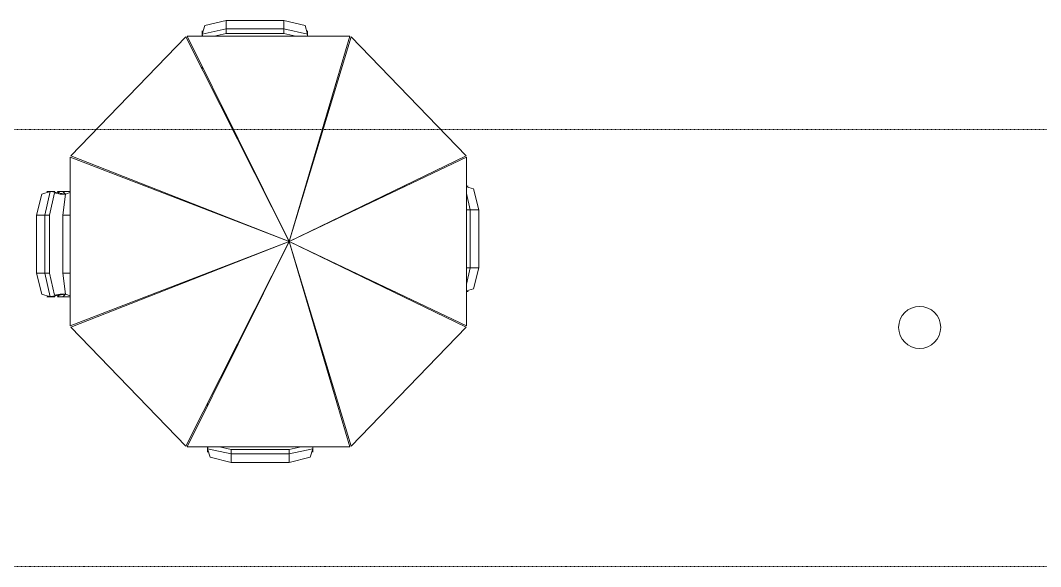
# Model space of a CAD drawing. Header units: inches. Extents: x -4010 to -1814, y 9846 to 12241.
# Drawn here: x -3184.1 to -2990.5, y 11070.4 to 11174.1 of the extents above; entities that cross this region are included whole.
import ezdxf

# ---------------------------------------------------------------- set-up
doc = ezdxf.new("R2010")
doc.units = ezdxf.units.IN
doc.header["$MEASUREMENT"] = 0
doc.linetypes.add('Aligning Line 1_8_', pattern=[0.25, 0.125, -0.125])
for name, color, linetype, lineweight in [('0-1', 7, 'Continuous', 5), ('0-2', 7, 'Continuous', 9), ('E-LITE-EQPM-1', 7, 'Continuous', 9), ('G-ANNO-SYMB-1', 147, 'Aligning Line 1_8_', 9), ('I-FURN', 30, 'Continuous', 9)]:
    doc.layers.add(name, color=color, linetype=linetype, lineweight=lineweight)

# ---------------------------------------------------------------- blocks, each defined once
blk = doc.blocks.new('Outdoor Table01 - 02ZUTB01_dwg-2525485-UNIT PLANS - 1ST FLOOR')
at = {"layer": 'I-FURN'}
for p, q in [((-11, 40.99), (-11.5, 39.37)), ((-7, 41.99), (-11, 40.99)), ((-7, 41.99), (4, 41.99)), ((-7, 41.99), (-7, 40.37)), ((4, 41.99), (8, 40.99)), ((4, 41.99), (4, 40.37)), ((8.5, 39.37), (8, 40.99)), ((-37.47, 16.26), (-15.64, 38.89)), ((4, 0), (-15.64, 38.89)), ((-15.38, 39), (4, 0)), ((-15.38, 39), (15.49, 39)), ((-7, 40.37), (-11.5, 39.37)), ((-11.42, 39.62), (-11.5, 40)), ((-11.5, 39.5), (-11.5, 40)), ((-11.49, 39.42), (-11.5, 39.5)), ((-11.5, 39.37), (-11.5, 39)), ((-11.42, 39), (-11.46, 39.24)), ((-7, 39.5), (-9.25, 39)), ((-7, 40.37), (4, 40.37)), ((-7, 40.37), (-7, 39.5)), ((4, 39.5), (-7, 39.5)), ((4, 40.37), (8.5, 39.37)), ((4, 40.37), (4, 39.5)), ((6.25, 39), (4, 39.5)), ((4, 0), (15.49, 39)), ((4, 0), (15.74, 38.89)), ((8.5, 40), (8.42, 39.62)), ((8.46, 39.24), (8.42, 39)), ((8.5, 39.5), (8.49, 39.42)), ((8.5, 39.5), (8.5, 40)), ((8.5, 39.37), (8.5, 39)), ((15.74, 38.89), (37.57, 16.26)), ((-11.5, 30.7), (-11.5, 31.19)), ((-7.56, 23.27), (-7.74, 23.24)), ((10.22, 20.61), (10.1, 20.71)), ((4, 0), (-37.57, 16)), ((-37.57, -16), (-37.57, 16)), ((4, 0), (-37.47, 16.26)), ((4, 0), (37.57, 16.26)), ((4, 0), (37.68, 16)), ((37.68, 16), (37.68, -16)), ((-43.99, 6), (-42.99, 10)), ((-41.37, 10.5), (-42.99, 10)), ((-42.37, 6), (-41.37, 10.5)), ((-41.5, 10.5), (-42, 10.5)), ((-42, 10.5), (-41.62, 10.42)), ((-41.42, 10.49), (-41.5, 10.5)), ((-40.56, 10.23), (-41.5, 6)), ((-41.37, 10.5), (-40.5, 10.5)), ((-38.5, 10), (-41.24, 10.46)), ((-40.56, 10.21), (-39.5, 10)), ((-40.5, 10.5), (-40.54, 10.34)), ((-39.7, 10.2), (-40, 10.5)), ((-40, 10.5), (-39, 10.5)), ((-38.5, 10), (-39.5, 10)), ((-38.5, 10), (-39, 10.5)), ((-39, 10.5), (-37.57, 10.5)), ((-39, 10.5), (-37.57, 10.5)), ((-38.5, 10), (-39, 6)), ((-37.57, 10.31), (-38.5, 10)), ((-23.32, 10.71), (-23.39, 10.54)), ((20.51, 7.84), (20.45, 7.97)), ((23.61, 9.5), (24, 9.5)), ((37.68, 9.44), (38, 9.5)), ((37.68, 9.5), (38, 9.5)), ((38.99, 9), (37.68, 9.4)), ((38.37, 5), (37.68, 8.11)), ((38.99, 9), (39.99, 5)), ((-43.99, -5), (-43.99, 6)), ((-43.99, 6), (-42.37, 6)), ((-42.37, -5), (-42.37, 6)), ((-42.37, 6), (-41.5, 6)), ((-41.5, 6), (-41.5, -5)), ((-39, 6), (-39, -5)), ((-37.57, 6), (-39, 6)), ((38.37, 5), (37.68, 5)), ((39.99, 5), (38.37, 5)), ((38.37, 5), (38.37, -6)), ((39.99, 5), (39.99, -6)), ((4, 0), (-37.57, -16)), ((4, 0), (-37.47, -16.26)), ((4, 0), (-15.64, -38.89)), ((4, 0), (-15.38, -39)), ((4, 0), (15.49, -39)), ((4, 0), (37.68, -16)), ((4, 0), (37.57, -16.26)), ((4, 0), (15.74, -38.89)), ((-43.99, -5), (-42.99, -9)), ((-43.99, -5), (-42.37, -5)), ((-42.37, -5), (-41.37, -9.5)), ((-42.37, -5), (-41.5, -5)), ((-41.5, -5), (-40.56, -9.23)), ((-39, -5), (-38.5, -9)), ((-39, -5), (-37.57, -5)), ((38.37, -6), (37.68, -9.11)), ((38.37, -6), (37.68, -6)), ((39.99, -6), (38.37, -6)), ((39.99, -6), (38.99, -10)), ((-42.99, -9), (-41.37, -9.5)), ((-41.62, -9.42), (-42, -9.5)), ((-41.5, -9.5), (-42, -9.5)), ((-41.42, -9.49), (-41.5, -9.5)), ((-41.37, -9.5), (-40.5, -9.5)), ((-38.5, -9), (-41.24, -9.46)), ((-39.5, -9), (-40.56, -9.21)), ((-40.54, -9.34), (-40.5, -9.5)), ((-40, -9.5), (-39.7, -9.2)), ((-39, -9.5), (-40, -9.5)), ((-39.5, -9), (-38.5, -9)), ((-39, -9.5), (-38.5, -9)), ((-37.57, -9.5), (-39, -9.5)), ((-37.57, -9.5), (-39, -9.5)), ((-37.57, -9.31), (-38.5, -9)), ((20.45, -7.97), (20.51, -7.84)), ((-23.39, -10.54), (-23.32, -10.71)), ((25.68, -10.5), (26.1, -10.5)), ((38.99, -10), (37.68, -10.4)), ((38, -10.5), (37.68, -10.44)), ((37.68, -10.5), (38, -10.5)), ((-15.64, -38.89), (-37.47, -16.26)), ((37.57, -16.26), (15.74, -38.89)), ((10.1, -20.71), (10.22, -20.61)), ((-8, -23.77), (-8, -24.14)), ((-7.74, -23.24), (-7.56, -23.27)), ((-12.5, -32.68), (-12.5, -33.2)), ((15.49, -39), (-15.38, -39)), ((-12.5, -39.37), (-12.5, -39)), ((-12, -40.99), (-12.5, -39.37)), ((-8, -40.37), (-12.5, -39.37)), ((-12.49, -39.42), (-12.5, -39.5)), ((-12.5, -39.5), (-12.5, -40)), ((-12.5, -40), (-12.42, -39.62)), ((-12.42, -39), (-12.46, -39.24)), ((-10.25, -39), (-8, -39.5)), ((-8, -39.5), (3, -39.5)), ((-8, -40.37), (-8, -39.5)), ((3, -40.37), (-8, -40.37)), ((-8, -41.99), (-8, -40.37)), ((3, -39.5), (5.25, -39)), ((3, -40.37), (7.5, -39.37)), ((3, -40.37), (3, -39.5)), ((3, -41.99), (3, -40.37)), ((7, -40.99), (7.5, -39.37)), ((7.42, -39), (7.46, -39.24)), ((7.42, -39.62), (7.5, -40)), ((7.49, -39.42), (7.5, -39.5)), ((7.5, -39.37), (7.5, -39)), ((7.5, -39.5), (7.5, -40)), ((-8, -41.99), (-12, -40.99)), ((3, -41.99), (-8, -41.99)), ((7, -40.99), (3, -41.99))]:
    blk.add_line(p, q, dxfattribs=at)
blk = doc.blocks.new('Outdoor Table01 - Outdoor Table01-2525492-UNIT PLANS - 1ST FLOOR')
at = {"extrusion": (0, 0, -1), "zscale": -1, "rotation": 180}
blk.add_blockref('Outdoor Table01 - 02ZUTB01_dwg-2525485-UNIT PLANS - 1ST FLOOR', (0, 0), dxfattribs=at)
blk = doc.blocks.new('Pathway_Cooper_McGraw-Edison _BSC-BRC_Round - Pathway_Cooper_McGraw-Edison _BSC-BRC_Round-2028611-UNIT PLANS - 1ST FLOOR')
at = {"layer": 'E-LITE-EQPM-1'}
for start, end in [(360, 180), (180, 360)]:
    blk.add_arc((0, 0), 4, start, end, dxfattribs=at)
blk = doc.blocks.new('CTR - 1st Phase - Shell_rvt-1-UNIT PLANS - 1ST FLOOR')
at = {"layer": '0-2'}
for name, p in [('Outdoor Table01 - Outdoor Table01-2525492-UNIT PLANS - 1ST FLOOR', (-3137.12, 11132.14)), ('Pathway_Cooper_McGraw-Edison _BSC-BRC_Round - Pathway_Cooper_McGraw-Edison _BSC-BRC_Round-2028611-UNIT PLANS - 1ST FLOOR', (-3013.44, 11115.81))]:
    blk.add_blockref(name, p, dxfattribs=at)
blk = doc.blocks.new('CTR - 1st Phase - Common Walls_rvt-1-UNIT PLANS - 1ST FLOOR')
at = {"layer": 'G-ANNO-SYMB-1'}
for p, q in [((-1871.64, 11153.43), (-4009.55, 11153.43)), ((-1871.64, 11070.38), (-4009.55, 11070.38))]:
    blk.add_line(p, q, dxfattribs=at)

msp = doc.modelspace()

# ---------------------------------------------------------------- block references
at = {"layer": '0-1'}
msp.add_blockref('CTR - 1st Phase - Shell_rvt-1-UNIT PLANS - 1ST FLOOR', (0, 0), dxfattribs=at)

# ---------------------------------------------------------------- next in the draw order: block references
msp.add_blockref('CTR - 1st Phase - Common Walls_rvt-1-UNIT PLANS - 1ST FLOOR', (0, 0), dxfattribs=at)

doc.saveas('drawing.dxf')
